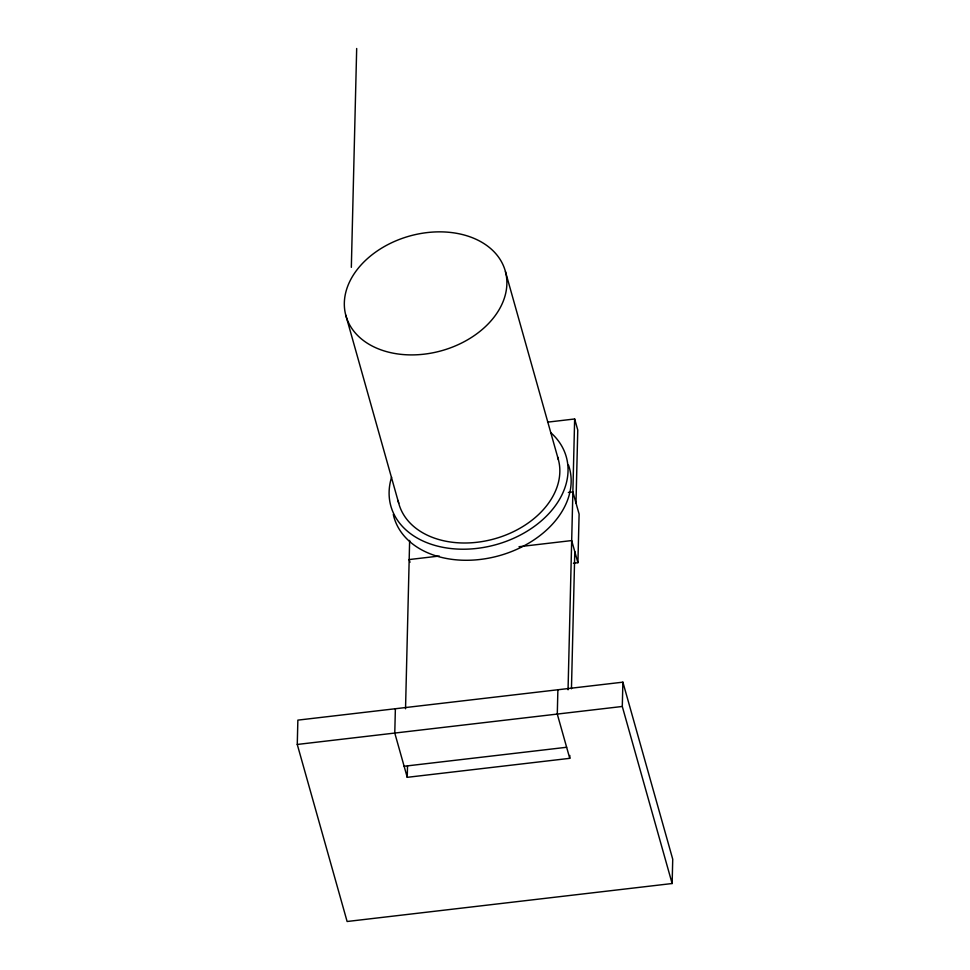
<?xml version="1.0" encoding="UTF-8"?>
<svg xmlns="http://www.w3.org/2000/svg" width="970" height="970" viewBox="0 0 970 970"><rect width="100%" height="100%" fill="white"/><g stroke="black" fill="none" stroke-linecap="round" stroke-linejoin="round"><path stroke-width="1.45" d="M297.269 744.451L297.863 720.128L622.885 682.165L672.731 859.214L672.137 883.524L347.114 921.5L297.269 744.451L622.291 706.475L672.137 883.524M351.334 267.356L356.681 48.5M395.372 708.743L394.778 733.065L407.242 777.322L569.754 758.334L569.814 755.472M405.533 708.779L409.643 540.399M407.242 777.322L407.521 765.876M557.883 689.755L557.289 714.078L569.754 758.334M568.044 689.791L574.652 418.979L547.577 422.144M571.451 688.797L574.798 551.639M575.986 502.993L577.768 430.049L574.652 418.979M573.403 563.23L577.914 562.697L579.102 514.064L572.87 491.935L568.359 492.457M622.291 706.475L622.885 682.165M439.264 556.04L409.17 559.557L409.958 562.321M519.023 546.716L571.682 540.569L577.914 562.697M404.126 766.251L566.638 747.276M505.443 271.6A82.753 59.522 -15.7 0 1 398.876 354.099A82.753 59.522 -15.7 0 1 372.516 254.407A82.753 59.522 -15.7 0 1 505.443 271.6L558.393 459.707M345.781 315.141L398.731 503.248M557.592 457.015A82.753 59.522 -15.7 0 1 493.791 539.029A82.753 59.522 -15.7 0 1 398.1 500.508M551.069 432.923A91.107 65.536 -15.7 0 1 495.876 544.691A91.107 65.536 -15.7 0 1 391.589 477.179M568.517 465.127A91.107 65.536 -15.7 0 1 499.453 555.628A91.107 65.536 -15.7 0 1 393.299 514.476"/></g></svg>
